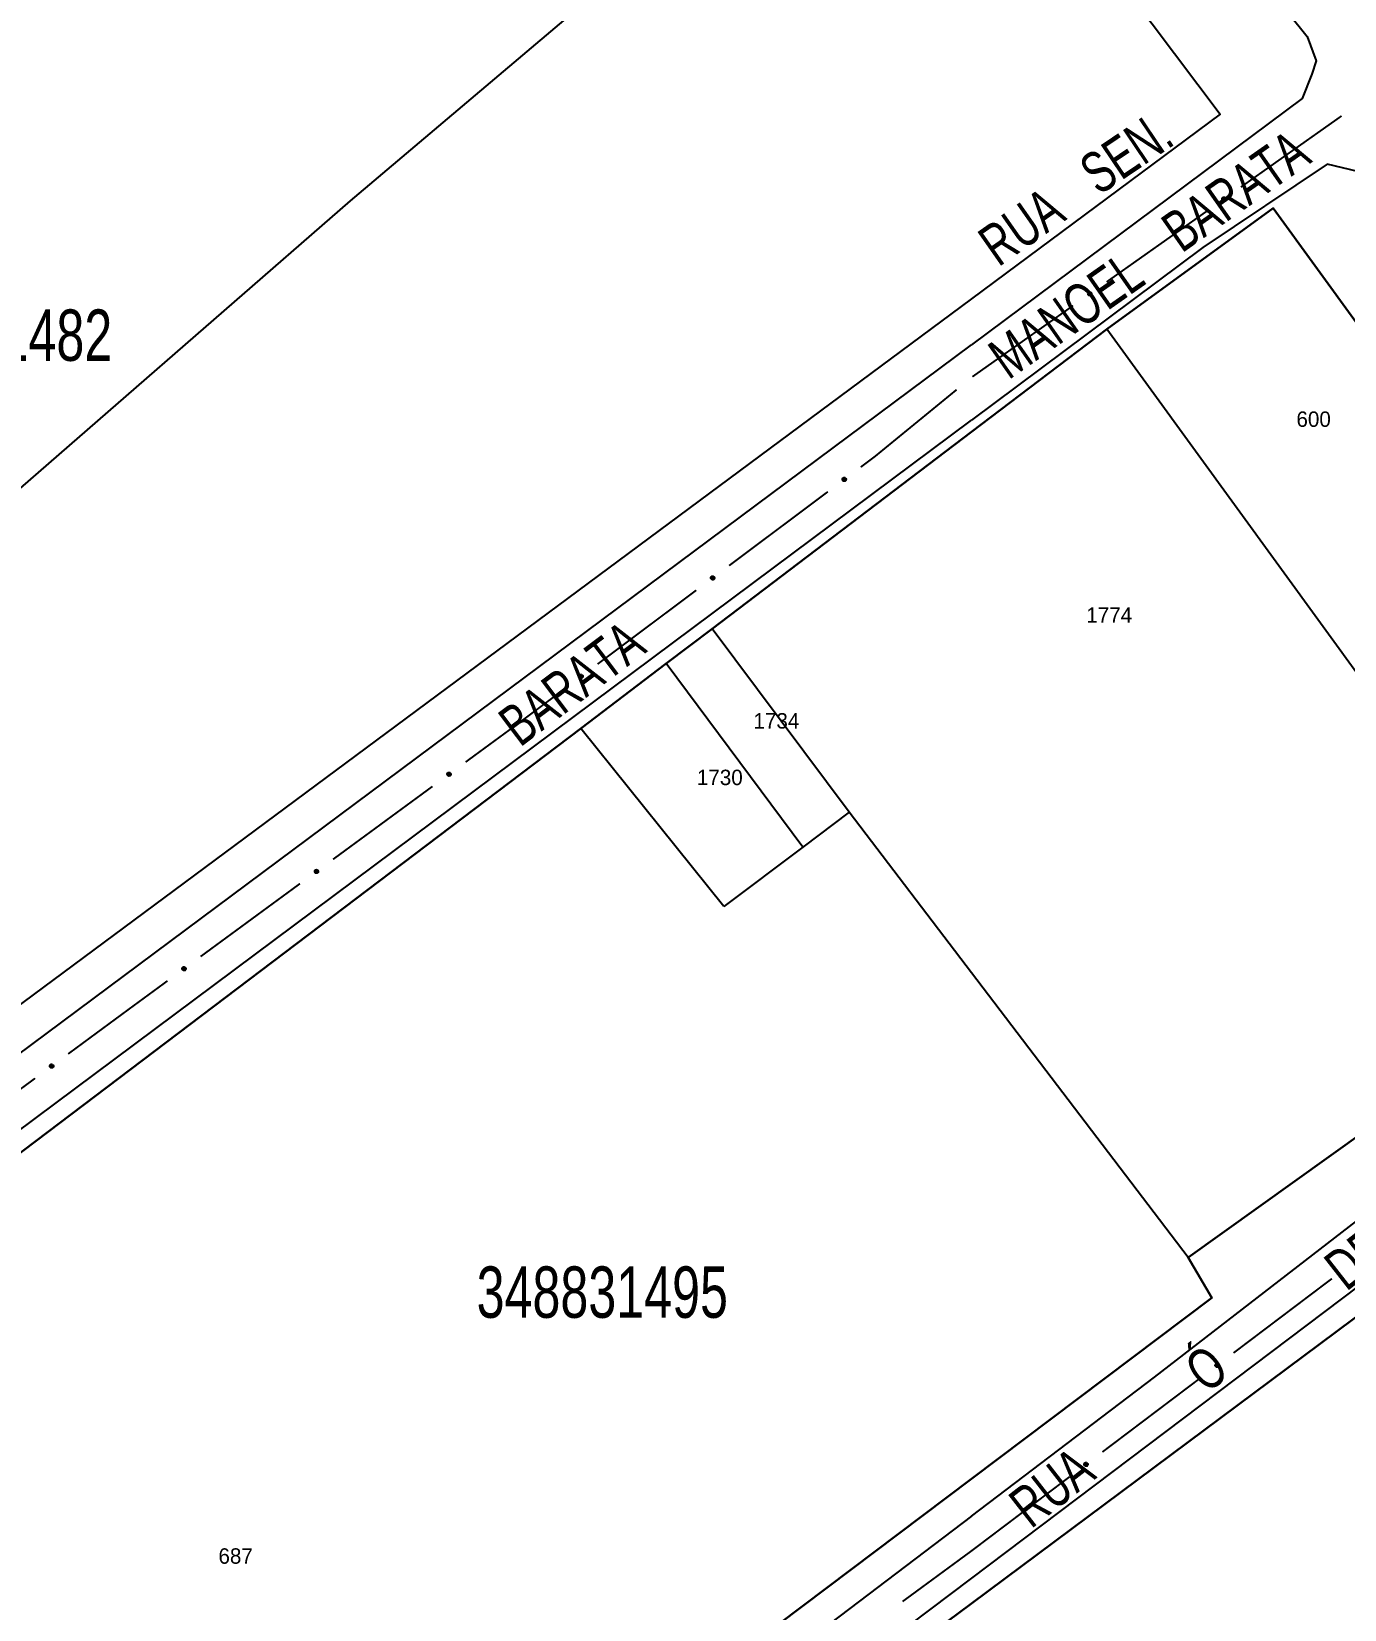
# Model space of a CAD drawing. Extents: x 200123 to 201542, y 4839549 to 4841240.
# Drawn here: x 201067.7 to 201195.5, y 4840146.7 to 4840300.3 of the extents above; entities that cross this region are included whole.
import ezdxf
from ezdxf.enums import TextEntityAlignment as Align

# ---------------------------------------------------------------- set-up
doc = ezdxf.new("R2010")
doc.units = 0
doc.header["$LTSCALE"] = 1.5
doc.header["$MEASUREMENT"] = 0
for name, color, linetype in [('CD_MALHA_LOTES', 7, 'CONTINUOUS'), ('CD_TXT_QUADRA', 2, 'CONTINUOUS'), ('RU-QUADRA', 210, 'CONTINUOUS'), ('SV-EIXO-RUA-PAV', 20, 'CONTINUOUS'), ('SV-RUA-PAVIM', 7, 'CONTINUOUS'), ('SV-TXT-RUA-PAV', 7, 'CONTINUOUS'), ('Th_NmrPort', 1, 'CONTINUOUS')]:
    doc.layers.add(name, color=color, linetype=linetype)
doc.styles.add('ARIAL', font='ARIAL.SHX')

msp = doc.modelspace()

# ---------------------------------------------------------------- linework, layer by layer
at = {"layer": 'CD_MALHA_LOTES', "linetype": 'Continuous', "flags": 128}
for points in [[(200988.18, 4840187.11), (201061.83, 4840251.72), (201098.76, 4840283.81), (201146.79, 4840324.45), (201154.39, 4840330.88)], [(201159.21, 4840324.46), (201183.42, 4840292.25), (201159.21, 4840274.3)], [(201172.4, 4840271.33), (201188.58, 4840283.1)], [(201188.58, 4840283.1), (201234.5, 4840219.93)], [(201159.21, 4840274.3), (201007.89, 4840162.1), (200988.18, 4840187.11)], [(201159.21, 4840261.33), (201172.4, 4840271.33)], [(201218.33, 4840208.17), (201172.4, 4840271.33)], [(201133.96, 4840242.16), (201159.21, 4840261.33)], [(201129.5, 4840238.78), (201133.96, 4840242.16)], [(201147.31, 4840224.32), (201133.96, 4840242.16)], [(201121.18, 4840232.46), (201129.5, 4840238.78)], [(201142.79, 4840220.92), (201129.5, 4840238.78)], [(201045.03, 4840174.84), (201121.18, 4840232.46)], [(201135.11, 4840215.13), (201121.18, 4840232.46)], [(201147.31, 4840224.32), (201142.79, 4840220.92)], [(201159.21, 4840208.69), (201147.31, 4840224.32)], [(201142.79, 4840220.92), (201135.11, 4840215.13)], [(201159.21, 4840147.31), (201241.7, 4840208.73)], [(201180.33, 4840180.96), (201159.21, 4840208.69)], [(201218.33, 4840208.17), (201180.33, 4840180.96)], [(201180.33, 4840180.96), (201182.62, 4840177.05)], [(201182.62, 4840177.05), (201159.21, 4840159.42)], [(201159.21, 4840159.42), (201065.11, 4840088.54), (201021.31, 4840144.18)], [(201132.42, 4840127.37), (201159.21, 4840147.31)]]:
    msp.add_lwpolyline(points, dxfattribs=at)
at = {"layer": 'RU-QUADRA', "linetype": 'Continuous', "flags": 128}
msp.add_lwpolyline([(201065.38, 4840416.84), (201069.34, 4840421.34), (201072.6, 4840425.06), (201074.79, 4840425.65), (201082.62, 4840417.05), (201086.61, 4840412.66), (201091.22, 4840407.6), (201096.47, 4840401.83), (201118.99, 4840378.03), (201125.9, 4840368.83), (201154.39, 4840330.88), (201159.21, 4840324.46), (201183.42, 4840292.25), (201159.21, 4840274.3), (201007.89, 4840162.1)], dxfattribs=at)
for points in [[(201159.21, 4840159.42), (201182.62, 4840177.05), (201180.33, 4840180.96), (201218.33, 4840208.17), (201234.5, 4840219.93), (201188.58, 4840283.1), (201172.4, 4840271.33), (201159.21, 4840261.33), (201133.96, 4840242.16), (201129.5, 4840238.78), (201121.18, 4840232.46), (201045.03, 4840174.84), (201015.04, 4840152.15), (201065.11, 4840088.54)], [(201120.96, 4840017.94), (201159.21, 4840045.33), (201182.95, 4840062.31), (201181.72, 4840063.93), (201207.16, 4840082.14), (201291.11, 4840143.18), (201241.7, 4840208.73), (201159.21, 4840147.31), (201132.42, 4840127.37), (201122.23, 4840119.77), (201112.78, 4840112.73), (201070.77, 4840081.42), (201084.34, 4840064.27)]]:
    msp.add_lwpolyline(points, close=True, dxfattribs=at)
at = {"layer": 'SV-EIXO-RUA-PAV', "const_width": 0.18}
for points in [[(201185.447126, 4840285.162141), (201195.248548, 4840292.085444)], [(201172.378563, 4840275.931071), (201182.179985, 4840282.854373)], [(201159.31, 4840266.7), (201169.111422, 4840273.623303)], [(201149.82, 4840258.94), (201157.774027, 4840265.44403)], [(201149.239295, 4840258.505399), (201149.82, 4840258.94)], [(201148.438683, 4840257.906217), (201149.239295, 4840258.505399)], [(201135.628876, 4840248.319307), (201145.236231, 4840255.509489)], [(201122.819069, 4840238.732396), (201132.426424, 4840245.922579)], [(201115.36, 4840233.15), (201119.616617, 4840236.335669)], [(201114.809073, 4840232.745795), (201115.36, 4840233.15)], [(201109.971446, 4840229.196518), (201114.809073, 4840232.745795)], [(201097.071108, 4840219.731779), (201106.746362, 4840226.830333)], [(201084.17077, 4840210.26704), (201093.846024, 4840217.365595)], [(201077.06, 4840205.05), (201080.945686, 4840207.900856)], [(201071.279521, 4840200.789941), (201076.914559, 4840204.942814)], [(201076.914559, 4840204.942814), (201077.06, 4840205.05)], [(201058.399436, 4840191.297661), (201068.0595, 4840198.416871)], [(201184.735068, 4840171.686272), (201194.310719, 4840178.918624)], [(201171.967534, 4840162.043136), (201181.543185, 4840169.275488)], [(201159.2, 4840152.4), (201168.775651, 4840159.632352)], [(201152.513038, 4840147.489844), (201158.961341, 4840152.224756)], [(201158.961341, 4840152.224756), (201159.2, 4840152.4)]]:
    msp.add_lwpolyline(points, dxfattribs=at)
at = {"layer": 'SV-EIXO-RUA-PAV'}
for points in [[(201183.632689, 4840284.015274), (201183.6403, 4840284.063587), (201183.656721, 4840284.103553), (201183.68001, 4840284.132944), (201183.707363, 4840284.153551), (201183.737721, 4840284.17148), (201183.772316, 4840284.182804), (201183.813496, 4840284.186868), (201183.862014, 4840284.179573), (201183.90185, 4840284.160061), (201183.931887, 4840284.13877), (201183.955016, 4840284.111485), (201183.97194, 4840284.081702), (201183.982514, 4840284.045378), (201183.986224, 4840284.003605), (201183.977709, 4840283.954996), (201183.961342, 4840283.915925), (201183.938068, 4840283.888088), (201183.910491, 4840283.865009), (201183.879279, 4840283.847076), (201183.845256, 4840283.836155), (201183.80319, 4840283.832495), (201183.755325, 4840283.841536), (201183.716169, 4840283.857415), (201183.688012, 4840283.880291), (201183.665902, 4840283.907953), (201183.647549, 4840283.938183), (201183.634718, 4840283.972485), (201183.632689, 4840284.015274)], [(201170.564126, 4840274.784204), (201170.571737, 4840274.832516), (201170.588158, 4840274.872482), (201170.611447, 4840274.901874), (201170.6388, 4840274.92248), (201170.669158, 4840274.94041), (201170.703753, 4840274.951734), (201170.744933, 4840274.955797), (201170.793451, 4840274.948503), (201170.833287, 4840274.928991), (201170.863324, 4840274.907699), (201170.886453, 4840274.880415), (201170.903377, 4840274.850632), (201170.913951, 4840274.814308), (201170.917661, 4840274.772535), (201170.909146, 4840274.723926), (201170.892779, 4840274.684855), (201170.869506, 4840274.657017), (201170.841928, 4840274.633938), (201170.810716, 4840274.616005), (201170.776693, 4840274.605085), (201170.734627, 4840274.601425), (201170.686762, 4840274.610466), (201170.647607, 4840274.626345), (201170.619449, 4840274.649221), (201170.597339, 4840274.676883), (201170.578986, 4840274.707112), (201170.566155, 4840274.741414), (201170.564126, 4840274.784204)], [(201146.656466, 4840256.709894), (201146.662746, 4840256.758398), (201146.678061, 4840256.7988), (201146.700534, 4840256.828821), (201146.727309, 4840256.850172), (201146.757163, 4840256.868929), (201146.791433, 4840256.8812), (201146.832486, 4840256.886394), (201146.881186, 4840256.880436), (201146.921544, 4840256.862027), (201146.952155, 4840256.84157), (201146.976025, 4840256.814931), (201146.993762, 4840256.785625), (201147.005331, 4840256.749605), (201147.010188, 4840256.70795), (201147.003012, 4840256.659126), (201146.987726, 4840256.619619), (201146.965227, 4840256.591152), (201146.938294, 4840256.567324), (201146.907587, 4840256.548539), (201146.873877, 4840256.536688), (201146.831928, 4840256.531873), (201146.783832, 4840256.539594), (201146.744255, 4840256.55439), (201146.71548, 4840256.576484), (201146.692617, 4840256.603527), (201146.67344, 4840256.633241), (201146.65967, 4840256.667177), (201146.656466, 4840256.709894)], [(201133.846659, 4840247.122984), (201133.852939, 4840247.171488), (201133.868254, 4840247.21189), (201133.890727, 4840247.241911), (201133.917502, 4840247.263262), (201133.947356, 4840247.282019), (201133.981626, 4840247.29429), (201134.022679, 4840247.299484), (201134.071379, 4840247.293526), (201134.111737, 4840247.275117), (201134.142348, 4840247.25466), (201134.166219, 4840247.228021), (201134.183955, 4840247.198715), (201134.195524, 4840247.162695), (201134.200381, 4840247.12104), (201134.193205, 4840247.072216), (201134.177919, 4840247.032709), (201134.15542, 4840247.004242), (201134.128487, 4840246.980414), (201134.09778, 4840246.961629), (201134.06407, 4840246.949778), (201134.022121, 4840246.944962), (201133.974025, 4840246.952684), (201133.934448, 4840246.96748), (201133.905673, 4840246.989574), (201133.88281, 4840247.016617), (201133.863633, 4840247.046331), (201133.849863, 4840247.080267), (201133.846659, 4840247.122984)], [(201121.036852, 4840237.536074), (201121.043132, 4840237.584577), (201121.058447, 4840237.62498), (201121.08092, 4840237.655001), (201121.107695, 4840237.676351), (201121.137549, 4840237.695109), (201121.171819, 4840237.70738), (201121.212873, 4840237.712574), (201121.261572, 4840237.706616), (201121.30193, 4840237.688207), (201121.332541, 4840237.66775), (201121.356412, 4840237.641111), (201121.374148, 4840237.611805), (201121.385717, 4840237.575785), (201121.390574, 4840237.53413), (201121.383398, 4840237.485306), (201121.368112, 4840237.445799), (201121.345613, 4840237.417332), (201121.31868, 4840237.393504), (201121.287973, 4840237.374719), (201121.254263, 4840237.362867), (201121.212314, 4840237.358052), (201121.164218, 4840237.365774), (201121.124641, 4840237.38057), (201121.095866, 4840237.402663), (201121.073003, 4840237.429707), (201121.053826, 4840237.45942), (201121.040056, 4840237.493357), (201121.036852, 4840237.536074)], [(201108.177941, 4840228.017187), (201108.184681, 4840228.065629), (201108.20038, 4840228.105884), (201108.223137, 4840228.13569), (201108.250114, 4840228.156785), (201108.280144, 4840228.175258), (201108.31453, 4840228.187203), (201108.355631, 4840228.192006), (201108.404272, 4840228.185586), (201108.444452, 4840228.166794), (201108.474868, 4840228.146047), (201108.498484, 4840228.119183), (201108.515941, 4840228.089709), (201108.527167, 4840228.053581), (201108.531629, 4840228.011882), (201108.523989, 4840227.963127), (201108.508328, 4840227.923768), (201108.485559, 4840227.895516), (201108.458402, 4840227.871945), (201108.427517, 4840227.853453), (201108.393696, 4840227.841922), (201108.351703, 4840227.837506), (201108.303683, 4840227.845684), (201108.264248, 4840227.860856), (201108.235684, 4840227.883222), (201108.21308, 4840227.910481), (201108.194185, 4840227.940376), (201108.180739, 4840227.974441), (201108.177941, 4840228.017187)], [(201095.277603, 4840218.552448), (201095.284343, 4840218.60089), (201095.300042, 4840218.641145), (201095.322799, 4840218.670951), (201095.349776, 4840218.692046), (201095.379806, 4840218.710519), (201095.414192, 4840218.722464), (201095.455293, 4840218.727267), (201095.503934, 4840218.720847), (201095.544114, 4840218.702055), (201095.57453, 4840218.681308), (201095.598146, 4840218.654444), (201095.615603, 4840218.62497), (201095.626829, 4840218.588842), (201095.631291, 4840218.547143), (201095.623651, 4840218.498389), (201095.60799, 4840218.459029), (201095.585221, 4840218.430777), (201095.558064, 4840218.407206), (201095.527179, 4840218.388714), (201095.493358, 4840218.377183), (201095.451365, 4840218.372767), (201095.403345, 4840218.380945), (201095.36391, 4840218.396117), (201095.335346, 4840218.418483), (201095.312742, 4840218.445742), (201095.293847, 4840218.475637), (201095.280401, 4840218.509702), (201095.277603, 4840218.552448)], [(201082.377265, 4840209.087709), (201082.384005, 4840209.136151), (201082.399704, 4840209.176406), (201082.422461, 4840209.206212), (201082.449438, 4840209.227307), (201082.479468, 4840209.24578), (201082.513854, 4840209.257725), (201082.554955, 4840209.262529), (201082.603596, 4840209.256108), (201082.643776, 4840209.237316), (201082.674192, 4840209.216569), (201082.697808, 4840209.189705), (201082.715265, 4840209.160231), (201082.726491, 4840209.124103), (201082.730953, 4840209.082404), (201082.723313, 4840209.03365), (201082.707652, 4840208.99429), (201082.684883, 4840208.966039), (201082.657726, 4840208.942467), (201082.626841, 4840208.923975), (201082.59302, 4840208.912444), (201082.551027, 4840208.908028), (201082.503007, 4840208.916206), (201082.463572, 4840208.931378), (201082.435008, 4840208.953744), (201082.412404, 4840208.981003), (201082.393509, 4840209.010898), (201082.380063, 4840209.044963), (201082.377265, 4840209.087709)], [(201069.48854, 4840199.606781), (201069.495177, 4840199.655237), (201069.510789, 4840199.695525), (201069.533482, 4840199.72538), (201069.560415, 4840199.746533), (201069.590405, 4840199.76507), (201069.624765, 4840199.777088), (201069.665856, 4840199.781979), (201069.714511, 4840199.775663), (201069.754731, 4840199.756957), (201069.785191, 4840199.736274), (201069.808865, 4840199.709461), (201069.826384, 4840199.680025), (201069.837688, 4840199.643921), (201069.842238, 4840199.602231), (201069.834703, 4840199.553461), (201069.819126, 4840199.514068), (201069.796417, 4840199.485767), (201069.76931, 4840199.462138), (201069.738466, 4840199.44358), (201069.704669, 4840199.431977), (201069.662686, 4840199.427471), (201069.614648, 4840199.435547), (201069.575181, 4840199.450634), (201069.546569, 4840199.472939), (201069.523907, 4840199.50015), (201069.504948, 4840199.530004), (201069.491429, 4840199.564041), (201069.48854, 4840199.606781)], [(201182.958129, 4840170.482125), (201182.964195, 4840170.530656), (201182.979332, 4840170.571125), (201183.001673, 4840170.601245), (201183.028355, 4840170.622713), (201183.058125, 4840170.641602), (201183.092341, 4840170.654023), (201183.133371, 4840170.659398), (201183.182097, 4840170.653654), (201183.222535, 4840170.635422), (201183.253236, 4840170.6151), (201183.277223, 4840170.588567), (201183.295088, 4840170.559339), (201183.306815, 4840170.52337), (201183.311856, 4840170.481737), (201183.304895, 4840170.432881), (201183.289782, 4840170.393308), (201183.267408, 4840170.364742), (201183.240581, 4840170.340796), (201183.209957, 4840170.321876), (201183.176299, 4840170.309877), (201183.134372, 4840170.304877), (201183.086242, 4840170.312387), (201183.0466, 4840170.327009), (201183.017728, 4840170.348976), (201182.994747, 4840170.375918), (201182.975439, 4840170.405547), (201182.961521, 4840170.439423), (201182.958129, 4840170.482125)], [(201170.190594, 4840160.838989), (201170.196661, 4840160.88752), (201170.211798, 4840160.927989), (201170.234139, 4840160.958109), (201170.26082, 4840160.979577), (201170.290591, 4840160.998466), (201170.324807, 4840161.010887), (201170.365837, 4840161.016262), (201170.414563, 4840161.010518), (201170.455001, 4840160.992286), (201170.485701, 4840160.971964), (201170.509689, 4840160.945431), (201170.527554, 4840160.916203), (201170.539281, 4840160.880234), (201170.544322, 4840160.838601), (201170.537361, 4840160.789745), (201170.522248, 4840160.750172), (201170.499874, 4840160.721606), (201170.473047, 4840160.69766), (201170.442423, 4840160.67874), (201170.408765, 4840160.666741), (201170.366838, 4840160.661741), (201170.318708, 4840160.669251), (201170.279066, 4840160.683873), (201170.250194, 4840160.70584), (201170.227213, 4840160.732782), (201170.207905, 4840160.762411), (201170.193987, 4840160.796287), (201170.190594, 4840160.838989)]]:
    msp.add_lwpolyline(points, close=True, dxfattribs=at)
for points in [[(201183.632689, 4840284.015274), (201183.813496, 4840284.186868)], [(201183.634718, 4840283.972485), (201183.862014, 4840284.179573)], [(201183.635428, 4840283.992896), (201183.835962, 4840284.179651)], [(201183.637904, 4840284.041422), (201183.787108, 4840284.180225)], [(201183.6403, 4840284.063587), (201183.772316, 4840284.182804)], [(201183.645078, 4840283.957947), (201183.877934, 4840284.167533)], [(201183.647549, 4840283.938183), (201183.90185, 4840284.160061)], [(201183.649562, 4840284.08641), (201183.748357, 4840284.171229)], [(201183.656721, 4840284.103553), (201183.737721, 4840284.17148)], [(201183.659187, 4840283.926148), (201183.911776, 4840284.148002)], [(201183.665902, 4840283.907953), (201183.931887, 4840284.13877)], [(201183.679328, 4840283.895269), (201183.943523, 4840284.121979)], [(201183.688012, 4840283.880291), (201183.955016, 4840284.111485)], [(201183.705369, 4840283.870227), (201183.961302, 4840284.094443)], [(201183.716169, 4840283.857415), (201183.97194, 4840284.081702)], [(201183.738098, 4840283.84991), (201183.973969, 4840284.059955)], [(201183.755325, 4840283.841536), (201183.982514, 4840284.045378)], [(201183.781511, 4840283.840481), (201183.982178, 4840284.022317)], [(201183.80319, 4840283.832495), (201183.986224, 4840284.003605)], [(201183.827348, 4840283.839446), (201183.975898, 4840283.974446)], [(201183.845256, 4840283.836155), (201183.977709, 4840283.954996)], [(201183.865445, 4840283.844638), (201183.964567, 4840283.93136)], [(201183.879279, 4840283.847076), (201183.961342, 4840283.915925)], [(201170.564126, 4840274.784204), (201170.744933, 4840274.955797)], [(201170.566155, 4840274.741414), (201170.793451, 4840274.948503)], [(201170.566865, 4840274.761825), (201170.767399, 4840274.94858)], [(201170.569341, 4840274.810351), (201170.718546, 4840274.949155)], [(201170.571737, 4840274.832516), (201170.703753, 4840274.951734)], [(201170.576515, 4840274.726877), (201170.809371, 4840274.936462)], [(201170.578986, 4840274.707112), (201170.833287, 4840274.928991)], [(201170.580999, 4840274.855339), (201170.679794, 4840274.940159)], [(201170.588158, 4840274.872482), (201170.669158, 4840274.94041)], [(201170.590624, 4840274.695078), (201170.843213, 4840274.916931)], [(201170.597339, 4840274.676883), (201170.863324, 4840274.907699)], [(201170.610765, 4840274.664198), (201170.87496, 4840274.890908)], [(201170.619449, 4840274.649221), (201170.886453, 4840274.880415)], [(201170.636806, 4840274.639157), (201170.892739, 4840274.863373)], [(201170.647607, 4840274.626345), (201170.903377, 4840274.850632)], [(201170.669535, 4840274.618839), (201170.905406, 4840274.828884)], [(201170.686762, 4840274.610466), (201170.913951, 4840274.814308)], [(201170.712948, 4840274.60941), (201170.913615, 4840274.791247)], [(201170.734627, 4840274.601425), (201170.917661, 4840274.772535)], [(201170.758785, 4840274.608375), (201170.907335, 4840274.743375)], [(201170.776693, 4840274.605085), (201170.909146, 4840274.723926)], [(201170.796883, 4840274.613568), (201170.896004, 4840274.700289)], [(201170.810716, 4840274.616005), (201170.892779, 4840274.684855)], [(201146.656466, 4840256.709894), (201146.832486, 4840256.886394)], [(201146.65967, 4840256.667177), (201146.881186, 4840256.880436)], [(201146.659819, 4840256.687599), (201146.855142, 4840256.879798)], [(201146.66096, 4840256.736175), (201146.806291, 4840256.879029)], [(201146.662746, 4840256.758398), (201146.791433, 4840256.8812)], [(201146.670427, 4840256.65293), (201146.897431, 4840256.868838)], [(201146.671377, 4840256.781467), (201146.767801, 4840256.868971)], [(201146.67344, 4840256.633241), (201146.921544, 4840256.862027)], [(201146.678061, 4840256.7988), (201146.757163, 4840256.868929)], [(201146.685404, 4840256.62153), (201146.931798, 4840256.850245)], [(201146.692617, 4840256.603527), (201146.952155, 4840256.84157)], [(201146.706387, 4840256.591217), (201146.964248, 4840256.825105)], [(201146.71548, 4840256.576484), (201146.976025, 4840256.814931)], [(201146.733107, 4840256.566901), (201146.982778, 4840256.798069)], [(201146.744255, 4840256.55439), (201146.993762, 4840256.785625)], [(201146.766381, 4840256.54749), (201146.996388, 4840256.763942)], [(201146.783832, 4840256.539594), (201147.005331, 4840256.749605)], [(201146.810038, 4840256.539259), (201147.005629, 4840256.726544)], [(201146.831928, 4840256.531873), (201147.010188, 4840256.70795)], [(201146.855886, 4840256.539485), (201147.000667, 4840256.678518)], [(201146.873877, 4840256.536688), (201147.003012, 4840256.659126)], [(201146.893826, 4840256.545723), (201146.990525, 4840256.635137)], [(201146.907587, 4840256.548539), (201146.987726, 4840256.619619)], [(201133.846659, 4840247.122984), (201134.022679, 4840247.299484)], [(201133.849863, 4840247.080267), (201134.071379, 4840247.293526)], [(201133.850012, 4840247.100689), (201134.045335, 4840247.292887)], [(201133.851153, 4840247.149265), (201133.996484, 4840247.292119)], [(201133.852939, 4840247.171488), (201133.981626, 4840247.29429)], [(201133.86062, 4840247.06602), (201134.087624, 4840247.281928)], [(201133.86157, 4840247.194557), (201133.957994, 4840247.28206)], [(201133.863633, 4840247.046331), (201134.111737, 4840247.275117)], [(201133.868254, 4840247.21189), (201133.947356, 4840247.282019)], [(201133.875597, 4840247.03462), (201134.121991, 4840247.263335)], [(201133.88281, 4840247.016617), (201134.142348, 4840247.25466)], [(201133.89658, 4840247.004306), (201134.154441, 4840247.238195)], [(201133.905673, 4840246.989574), (201134.166219, 4840247.228021)], [(201133.9233, 4840246.979991), (201134.172971, 4840247.211158)], [(201133.934448, 4840246.96748), (201134.183955, 4840247.198715)], [(201133.956574, 4840246.96058), (201134.186581, 4840247.177031)], [(201133.974025, 4840246.952684), (201134.195524, 4840247.162695)], [(201134.000231, 4840246.952349), (201134.195822, 4840247.139634)], [(201134.022121, 4840246.944962), (201134.200381, 4840247.12104)], [(201134.046079, 4840246.952575), (201134.19086, 4840247.091608)], [(201134.06407, 4840246.949778), (201134.193205, 4840247.072216)], [(201134.084019, 4840246.958813), (201134.180719, 4840247.048226)], [(201134.09778, 4840246.961629), (201134.177919, 4840247.032709)], [(201121.036852, 4840237.536074), (201121.212873, 4840237.712574)], [(201121.040056, 4840237.493357), (201121.261572, 4840237.706616)], [(201121.040205, 4840237.513779), (201121.235528, 4840237.705977)], [(201121.041346, 4840237.562355), (201121.186677, 4840237.705208)], [(201121.043132, 4840237.584577), (201121.171819, 4840237.70738)], [(201121.050813, 4840237.479109), (201121.277817, 4840237.695018)], [(201121.051763, 4840237.607647), (201121.148188, 4840237.69515)], [(201121.053826, 4840237.45942), (201121.30193, 4840237.688207)], [(201121.058447, 4840237.62498), (201121.137549, 4840237.695109)], [(201121.06579, 4840237.44771), (201121.312184, 4840237.676425)], [(201121.073003, 4840237.429707), (201121.332541, 4840237.66775)], [(201121.086773, 4840237.417396), (201121.344634, 4840237.651285)], [(201121.095866, 4840237.402663), (201121.356412, 4840237.641111)], [(201121.113493, 4840237.39308), (201121.363164, 4840237.624248)], [(201121.124641, 4840237.38057), (201121.374148, 4840237.611805)], [(201121.146767, 4840237.37367), (201121.376774, 4840237.590121)], [(201121.164218, 4840237.365774), (201121.385717, 4840237.575785)], [(201121.190424, 4840237.365438), (201121.386015, 4840237.552724)], [(201121.212314, 4840237.358052), (201121.390574, 4840237.53413)], [(201121.236272, 4840237.365664), (201121.381053, 4840237.504698)], [(201121.254263, 4840237.362867), (201121.383398, 4840237.485306)], [(201121.274212, 4840237.371902), (201121.370912, 4840237.461316)], [(201121.287973, 4840237.374719), (201121.368112, 4840237.445799)], [(201108.177941, 4840228.017187), (201108.355631, 4840228.192006)], [(201108.180739, 4840227.974441), (201108.404272, 4840228.185586)], [(201108.181082, 4840227.994861), (201108.378223, 4840228.185195)], [(201108.182684, 4840228.043424), (201108.329367, 4840228.18489)], [(201108.184681, 4840228.065629), (201108.31453, 4840228.187203)], [(201108.191359, 4840227.960092), (201108.420406, 4840228.173834)], [(201108.193531, 4840228.088615), (201108.290783, 4840228.175198)], [(201108.194185, 4840227.940376), (201108.444452, 4840228.166794)], [(201108.20038, 4840228.105884), (201108.280144, 4840228.175258)], [(201108.206038, 4840227.928552), (201108.454594, 4840228.154915)], [(201108.21308, 4840227.910481), (201108.474868, 4840228.146047)], [(201108.226732, 4840227.89804), (201108.486804, 4840228.129468)], [(201108.235684, 4840227.883222), (201108.498484, 4840228.119183)], [(201108.253219, 4840227.873472), (201108.505076, 4840228.102256)], [(201108.264248, 4840227.860856), (201108.515941, 4840228.089709)], [(201108.286308, 4840227.853746), (201108.518361, 4840228.068001)], [(201108.303683, 4840227.845684), (201108.527167, 4840228.053581)], [(201108.329884, 4840227.8451), (201108.527246, 4840228.030518)], [(201108.351703, 4840227.837506), (201108.531629, 4840228.011882)], [(201108.375732, 4840227.84489), (201108.521828, 4840227.982541)], [(201108.393696, 4840227.841922), (201108.523989, 4840227.963127)], [(201108.41373, 4840227.850767), (201108.511275, 4840227.939258)], [(201108.427517, 4840227.853453), (201108.508328, 4840227.923768)], [(201095.277603, 4840218.552448), (201095.455293, 4840218.727267)], [(201095.280401, 4840218.509702), (201095.503934, 4840218.720847)], [(201095.280744, 4840218.530123), (201095.477885, 4840218.720456)], [(201095.282347, 4840218.578685), (201095.429029, 4840218.720151)], [(201095.284343, 4840218.60089), (201095.414192, 4840218.722464)], [(201095.291022, 4840218.495354), (201095.520068, 4840218.709095)], [(201095.293193, 4840218.623876), (201095.390445, 4840218.710459)], [(201095.293847, 4840218.475637), (201095.544114, 4840218.702055)], [(201095.300042, 4840218.641145), (201095.379806, 4840218.710519)], [(201095.3057, 4840218.463813), (201095.554256, 4840218.690176)], [(201095.312742, 4840218.445742), (201095.57453, 4840218.681308)], [(201095.326394, 4840218.433301), (201095.586466, 4840218.664729)], [(201095.335346, 4840218.418483), (201095.598146, 4840218.654444)], [(201095.352881, 4840218.408733), (201095.604738, 4840218.637517)], [(201095.36391, 4840218.396117), (201095.615603, 4840218.62497)], [(201095.38597, 4840218.389007), (201095.618023, 4840218.603263)], [(201095.403345, 4840218.380945), (201095.626829, 4840218.588842)], [(201095.429546, 4840218.380361), (201095.626908, 4840218.565779)], [(201095.451365, 4840218.372767), (201095.631291, 4840218.547143)], [(201095.475394, 4840218.380151), (201095.621491, 4840218.517802)], [(201095.493358, 4840218.377183), (201095.623651, 4840218.498389)], [(201095.513392, 4840218.386028), (201095.610937, 4840218.474519)], [(201095.527179, 4840218.388714), (201095.60799, 4840218.459029)], [(201082.377265, 4840209.087709), (201082.554955, 4840209.262529)], [(201082.380063, 4840209.044963), (201082.603596, 4840209.256108)], [(201082.380406, 4840209.065384), (201082.577547, 4840209.255717)], [(201082.382009, 4840209.113947), (201082.528691, 4840209.255412)], [(201082.384005, 4840209.136151), (201082.513854, 4840209.257725)], [(201082.390684, 4840209.030615), (201082.61973, 4840209.244356)], [(201082.392855, 4840209.159137), (201082.490107, 4840209.24572)], [(201082.393509, 4840209.010898), (201082.643776, 4840209.237316)], [(201082.399704, 4840209.176406), (201082.479468, 4840209.24578)], [(201082.405362, 4840208.999074), (201082.653918, 4840209.225438)], [(201082.412404, 4840208.981003), (201082.674192, 4840209.216569)], [(201082.426056, 4840208.968563), (201082.686128, 4840209.19999)], [(201082.435008, 4840208.953744), (201082.697808, 4840209.189705)], [(201082.452543, 4840208.943994), (201082.7044, 4840209.172779)], [(201082.463572, 4840208.931378), (201082.715265, 4840209.160231)], [(201082.485632, 4840208.924268), (201082.717686, 4840209.138524)], [(201082.503007, 4840208.916206), (201082.726491, 4840209.124103)], [(201082.529208, 4840208.915622), (201082.72657, 4840209.10104)], [(201082.551027, 4840208.908028), (201082.730953, 4840209.082404)], [(201082.575056, 4840208.915412), (201082.721153, 4840209.053063)], [(201082.59302, 4840208.912444), (201082.723313, 4840209.03365)], [(201082.613054, 4840208.921289), (201082.710599, 4840209.00978)], [(201082.626841, 4840208.923975), (201082.707652, 4840208.99429)], [(201069.48854, 4840199.606781), (201069.665856, 4840199.781979)], [(201069.491429, 4840199.564041), (201069.714511, 4840199.775663)], [(201069.491728, 4840199.584462), (201069.688462, 4840199.775216)], [(201069.493227, 4840199.633028), (201069.639607, 4840199.774807)], [(201069.495177, 4840199.655237), (201069.624765, 4840199.777088)], [(201069.50208, 4840199.549715), (201069.730669, 4840199.763945)], [(201069.503977, 4840199.678242), (201069.601044, 4840199.765033)], [(201069.504948, 4840199.530004), (201069.754731, 4840199.756957)], [(201069.510789, 4840199.695525), (201069.590405, 4840199.76507)], [(201069.516826, 4840199.518206), (201069.764898, 4840199.7451)], [(201069.523907, 4840199.50015), (201069.785191, 4840199.736274)], [(201069.537585, 4840199.487738), (201069.797162, 4840199.719721)], [(201069.546569, 4840199.472939), (201069.808865, 4840199.709461)], [(201069.564125, 4840199.463226), (201069.815492, 4840199.692549)], [(201069.575181, 4840199.450634), (201069.826384, 4840199.680025)], [(201069.597256, 4840199.443572), (201069.828851, 4840199.658322)], [(201069.614648, 4840199.435547), (201069.837688, 4840199.643921)], [(201069.64085, 4840199.435018), (201069.837816, 4840199.620858)], [(201069.662686, 4840199.427471), (201069.842238, 4840199.602231)], [(201069.686699, 4840199.434907), (201069.832501, 4840199.57287)], [(201069.704669, 4840199.431977), (201069.834703, 4840199.553461)], [(201069.724684, 4840199.440865), (201069.82204, 4840199.529564)], [(201069.738466, 4840199.44358), (201069.819126, 4840199.514068)], [(201182.958129, 4840170.482125), (201183.133371, 4840170.659398)], [(201182.961521, 4840170.439423), (201183.182097, 4840170.653654)], [(201182.961579, 4840170.459846), (201183.156056, 4840170.652901)], [(201182.962507, 4840170.508426), (201183.107209, 4840170.651917)], [(201182.964195, 4840170.530656), (201183.092341, 4840170.654023)], [(201182.97234, 4840170.425223), (201183.198393, 4840170.642127)], [(201182.972725, 4840170.553763), (201183.068764, 4840170.64169)], [(201182.975439, 4840170.405547), (201183.222535, 4840170.635422)], [(201182.979332, 4840170.571125), (201183.058125, 4840170.641602)], [(201182.987455, 4840170.39389), (201183.232841, 4840170.623686)], [(201182.994747, 4840170.375918), (201183.253236, 4840170.6151)], [(201183.008571, 4840170.363668), (201183.265401, 4840170.598688)], [(201183.017728, 4840170.348976), (201183.277223, 4840170.588567)], [(201183.035397, 4840170.33947), (201183.28405, 4840170.571734)], [(201183.0466, 4840170.327009), (201183.295088, 4840170.559339)], [(201183.068757, 4840170.320207), (201183.29781, 4840170.537667)], [(201183.086242, 4840170.312387), (201183.306815, 4840170.52337)], [(201183.112449, 4840170.312167), (201183.307215, 4840170.50031)], [(201183.134372, 4840170.304877), (201183.311856, 4840170.481737)], [(201183.158296, 4840170.312594), (201183.302465, 4840170.452263)], [(201183.176299, 4840170.309877), (201183.304895, 4840170.432881)], [(201183.196208, 4840170.318999), (201183.292514, 4840170.408837)], [(201183.209957, 4840170.321876), (201183.289782, 4840170.393308)], [(201170.190594, 4840160.838989), (201170.365837, 4840161.016262)], [(201170.193987, 4840160.796287), (201170.414563, 4840161.010518)], [(201170.194045, 4840160.81671), (201170.388522, 4840161.009765)], [(201170.194973, 4840160.86529), (201170.339675, 4840161.008781)], [(201170.196661, 4840160.88752), (201170.324807, 4840161.010887)], [(201170.204805, 4840160.782087), (201170.430858, 4840160.998991)], [(201170.20519, 4840160.910627), (201170.301229, 4840160.998554)], [(201170.207905, 4840160.762411), (201170.455001, 4840160.992286)], [(201170.211798, 4840160.927989), (201170.290591, 4840160.998466)], [(201170.219921, 4840160.750754), (201170.465307, 4840160.98055)], [(201170.227213, 4840160.732782), (201170.485701, 4840160.971964)], [(201170.241037, 4840160.720532), (201170.497867, 4840160.955552)], [(201170.250194, 4840160.70584), (201170.509689, 4840160.945431)], [(201170.267863, 4840160.696334), (201170.516515, 4840160.928598)], [(201170.279066, 4840160.683873), (201170.527554, 4840160.916203)], [(201170.301223, 4840160.677071), (201170.530276, 4840160.894531)], [(201170.318708, 4840160.669251), (201170.539281, 4840160.880234)], [(201170.344915, 4840160.669031), (201170.539681, 4840160.857174)], [(201170.366838, 4840160.661741), (201170.544322, 4840160.838601)], [(201170.390762, 4840160.669458), (201170.53493, 4840160.809127)], [(201170.408765, 4840160.666741), (201170.537361, 4840160.789745)], [(201170.428674, 4840160.675863), (201170.524979, 4840160.765701)], [(201170.442423, 4840160.67874), (201170.522248, 4840160.750172)]]:
    msp.add_lwpolyline(points, dxfattribs=at)
at = {"layer": 'SV-RUA-PAVIM', "linetype": 'Continuous'}
for points in [[(201159.21, 4840341.55, 2.84), (201174.31, 4840321.75, 2.84), (201191.9, 4840299.83, 2.92), (201192.78, 4840297.44, 2.93), (201192.37, 4840296.14, 2.93), (201191.43, 4840293.79, 4.87), (201159.21, 4840269.8, 4.73)], [(200978.97, 4840321.06, 2.44), (200964.46, 4840304.46, 3.88), (200928.88, 4840264.13, 3.65), (200928.04, 4840263.17, 3.65), (200927.36, 4840261.36, 3.65), (200927.37, 4840261.36, 3.65), (200927.85, 4840260, 3.65), (200927.84, 4840259.98, 3.65), (200944.17, 4840239.09, 3.65), (200993.69, 4840177, 5.36), (201007.44, 4840159.27, 5.37), (201009.57, 4840158.61, 5.37), (201042.16, 4840182.68, 4.73), (201159.21, 4840269.8, 4.73)], [(201159.21, 4840155.8, 4.46), (201177.03, 4840169.32, 4.46), (201229.99, 4840210.25, 4.07), (201237.59, 4840216.03, 4.07), (201240.2, 4840219.61, 4.07), (201241.49, 4840223.22, 4.07), (201241.05, 4840227.28, 4.07), (201239.49, 4840231.36, 4.07), (201206.01, 4840277.25, 2.9), (201198.33, 4840286.33, 4.07), (201193.84, 4840287.4, 3.75), (201181.76, 4840279.29, 3.67), (201159.21, 4840262.48, 4.94)], [(201159.21, 4840155.8, 4.46), (201088.7, 4840102.28, 7.89), (201065.22, 4840085.5, 7.38), (201063.81, 4840086.15, 7.36), (201059.01, 4840093.03, 7.31), (201015.53, 4840148.34, 5.52), (201013.25, 4840150.9, 5.35), (201013.66, 4840153.56, 5.35), (201046.72, 4840178.61, 4.94), (201159.21, 4840262.48, 4.94)], [(201159.21, 4840042.4, 4.28), (201295.12, 4840144.05, 4.28), (201296.63, 4840146.8, 4.29), (201297.19, 4840150.22, 4.29), (201297.05, 4840152.08, 4.03), (201296.71, 4840154, 4.03), (201296.14, 4840156.39, 3.98), (201294.91, 4840159.25, 3.89), (201294.93, 4840159.28, 3.89), (201293.19, 4840161.83, 3.78), (201262.91, 4840202.27, 3.52), (201259.85, 4840206.04, 3.52), (201252.8, 4840211.77, 3.72), (201248.73, 4840213.15, 3.75), (201248.74, 4840213.17, 3.75), (201244.86, 4840213.37, 3.75), (201244.82, 4840213.38, 3.75), (201241.66, 4840211.96, 3.7), (201159.21, 4840149.77, 7.46)], [(201159.21, 4840149.77, 7.46), (201108.44, 4840111.47, 7.46), (201069.54, 4840082.88, 7.56), (201068.93, 4840081.44, 7.56), (201069.15, 4840080.12, 7.56), (201069.15, 4840080.11, 7.56), (201069.91, 4840078.88, 7.56), (201085.1, 4840059.45, 8.12), (201118.65, 4840016.62, 8.35), (201120.17, 4840015.59, 8.35), (201121.59, 4840015.38, 8.49), (201123.16, 4840015.58, 8.63), (201124.97, 4840016.8, 8.89), (201159.21, 4840042.4, 4.28)]]:
    msp.add_polyline3d(points, dxfattribs=at)

# ---------------------------------------------------------------- texts
at = {"layer": 'CD_TXT_QUADRA', "style": 'ARIAL', "width": 0.7}
for s, p in [('348831482', (201051.1, 4840268.25)), ('348831495', (201111.042574, 4840175.105106))]:
    msp.add_text(s, height=5, dxfattribs=at).set_placement(p)
at = {"layer": 'SV-TXT-RUA-PAV', "style": 'ARIAL', "width": 0.7}
for s, rotation, p in [('SEN.', 34, (201171.62, 4840284.3)), ('BARATA', 35, (201179.68, 4840278.68)), ('RUA', 35, (201161.84, 4840277.33)), ('MANOEL', 35, (201162.82, 4840266.34)), ('BARATA', 37, (201115.26, 4840230.58)), ('DE', 38, (201195.71, 4840177.61)), ('Ó', 38, (201182.12, 4840167.67)), ('RUA', 38, (201165.01, 4840154.5))]:
    msp.add_text(s, height=4, rotation=rotation, dxfattribs=at).set_placement(p)
at = {"layer": 'Th_NmrPort', "color": 1}
for s, p in [('600', (201190.859553, 4840262.573983)), ('1774', (201170.399553, 4840243.503983)), ('1734', (201137.99676, 4840233.213103)), ('1730', (201132.489553, 4840227.703983)), ('687', (201085.910366, 4840151.919086))]:
    msp.add_text(s, height=1.5, dxfattribs=at).set_placement(p, align=Align.MIDDLE_LEFT)

doc.saveas('drawing.dxf')
